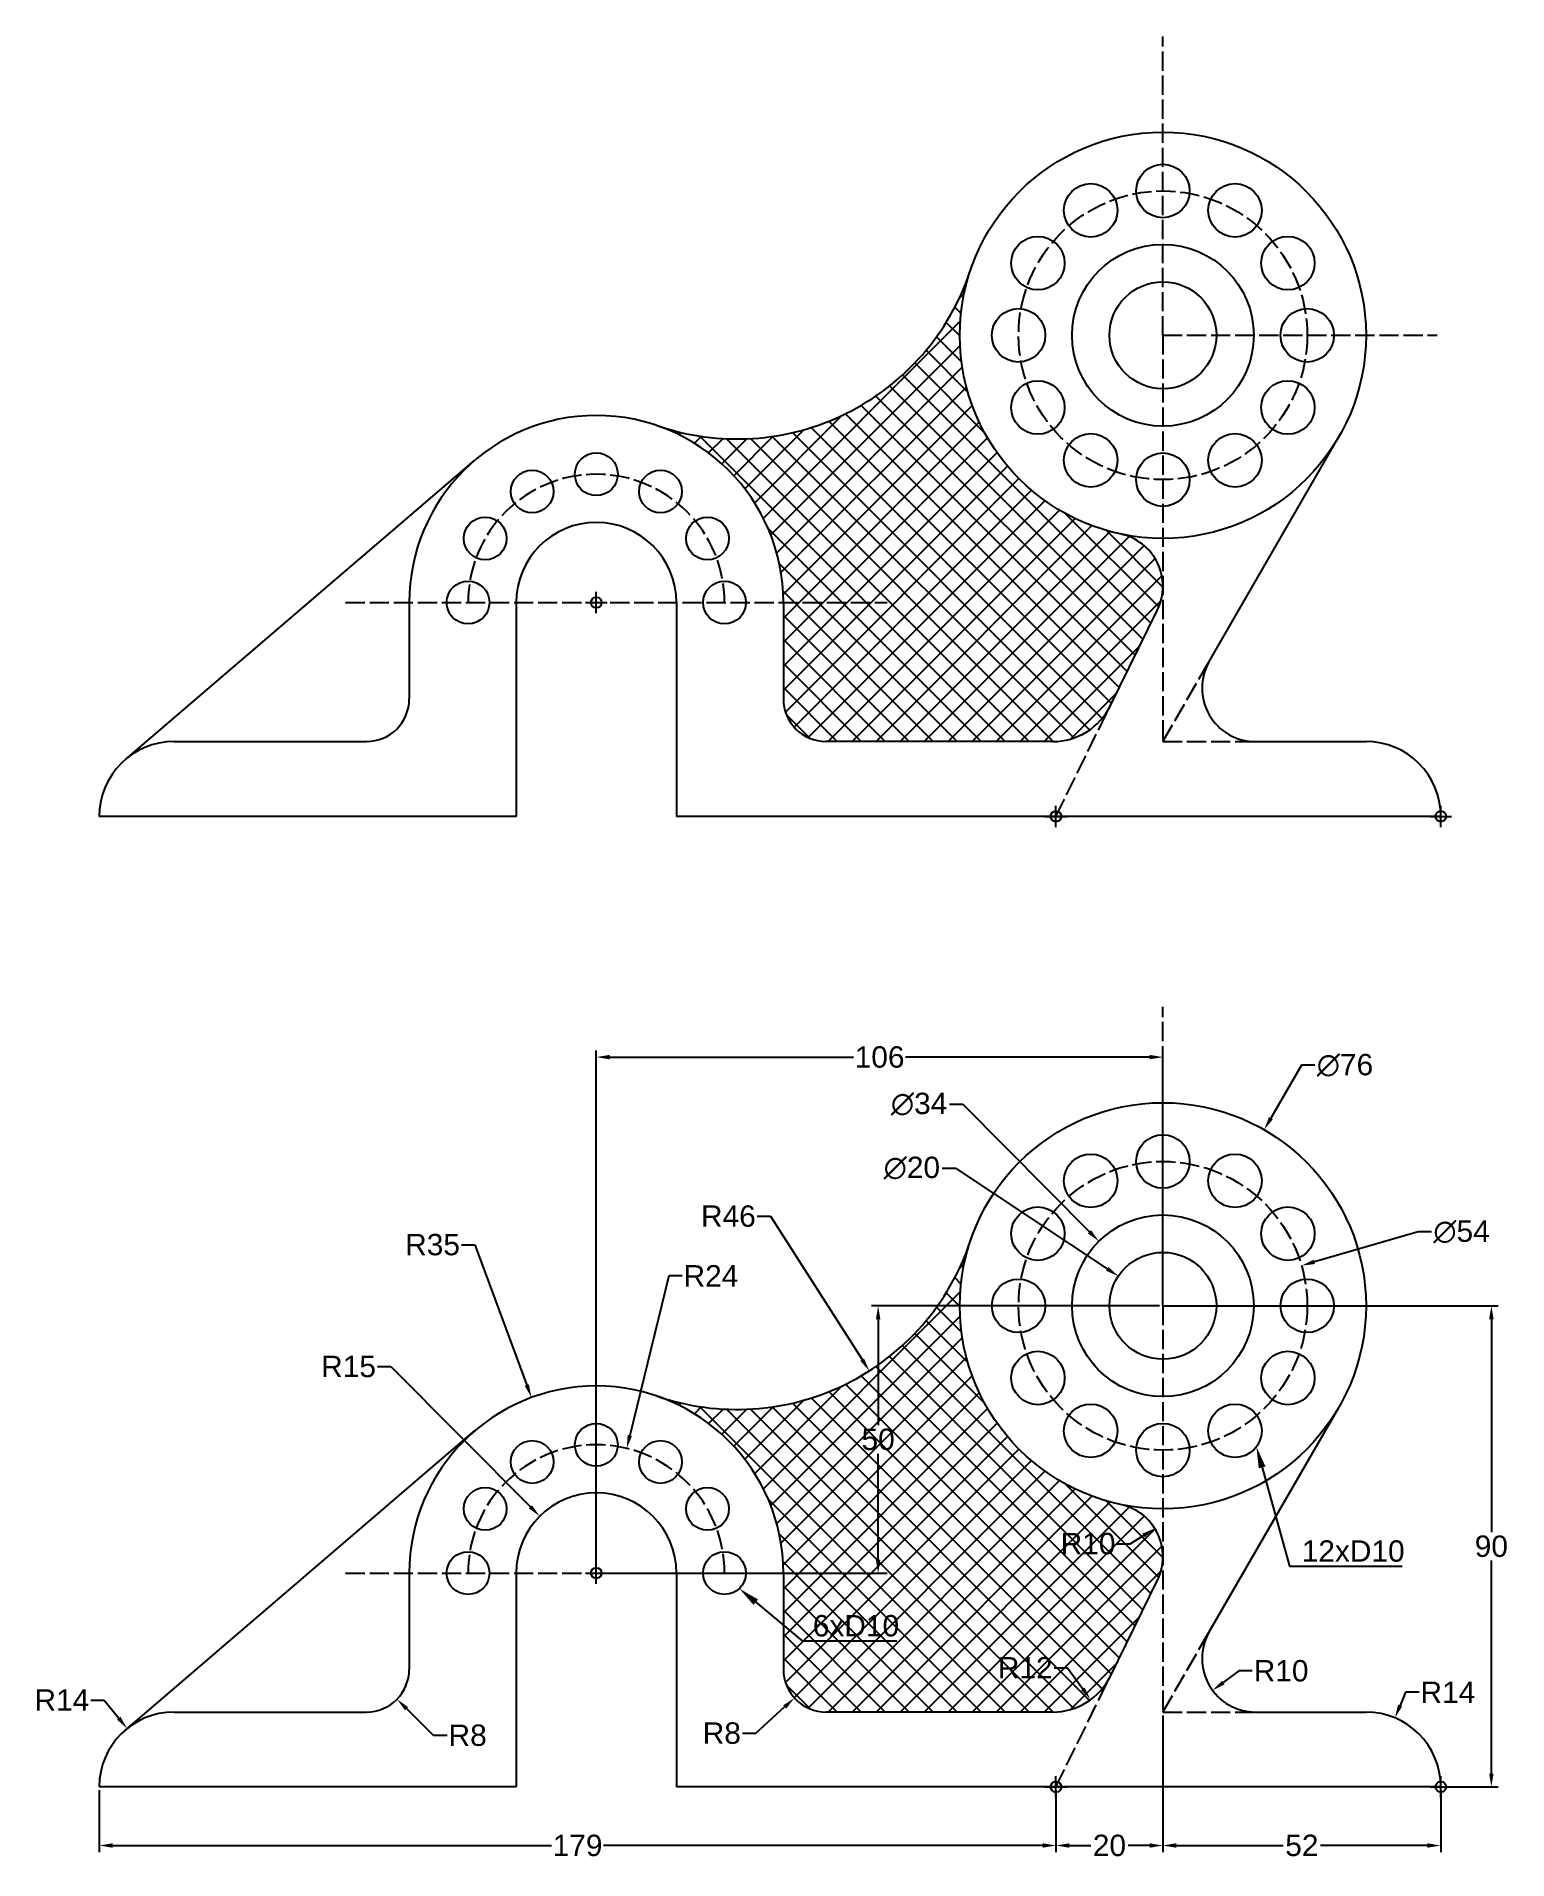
# Model space of a CAD drawing. Header units: millimetres. Extents: x 3005 to 3281, y 1810 to 2151.
import ezdxf
from ezdxf import colors
from ezdxf.entities.mleader import LeaderData, LeaderLine
from ezdxf.math import Vec2, Vec3

# ---------------------------------------------------------------- set-up
doc = ezdxf.new("R2010")
doc.units = ezdxf.units.MM
doc.header["$LTSCALE"] = 0.3
doc.header["$PDMODE"] = 34
doc.header["$PDSIZE"] = 2
doc.linetypes.add('ACAD_ISO02W100', pattern=[15, 12, -3])
doc.layers.add('dim', color=3, linetype='Continuous')
doc.styles.get("Standard").update_dxf_attribs({"font": 'arial.ttf'})
doc.dimstyles.new('ISO-25', dxfattribs={"dimtxt": 4, "dimasz": 2.5, "dimexe": 1.25, "dimexo": 0.625, "dimtad": 0, "dimtih": 1, "dimtoh": 1, "dimtxsty": 'Standard', "dimcen": 0, "dimadec": 0, "dimazin": 0, "dimtfac": 1, "dimtofl": 0, "dimtmove": 0, "dimatfit": 3, "dimfxl": 1, "dimarcsym": 0})

# ---------------------------------------------------------------- blocks, each defined once
blk = doc.blocks.new('*U2')
blk.add_circle((0, 0), 5)
blk = doc.blocks.new('*U3')
at = {"color": 0, "linetype": 'ByBlock', "lineweight": -2, "transparency": 16777216}
blk.add_blockref('*U2', (3216.09, 1940.84), dxfattribs=at)
for p, rotation in [((3202.59, 1937.23), 29.99999999999999), ((3229.59, 1937.23), 329.9999999999999), ((3192.71, 1927.34), 59.99999999999999), ((3239.48, 1927.34), 299.9999999999999), ((3189.09, 1913.84), 90), ((3243.09, 1913.84), 269.9999999999999), ((3192.71, 1900.34), 120), ((3239.48, 1900.34), 240), ((3202.59, 1890.46), 150), ((3229.59, 1890.46), 209.9999999999999), ((3216.09, 1886.84), 180)]:
    blk.add_blockref('*U2', p, dxfattribs=dict(at, rotation=rotation))
blk = doc.blocks.new('*U6')
blk.add_circle((0, 0), 5)
blk = doc.blocks.new('*U8')
at = {"color": 0, "linetype": 'ByBlock', "lineweight": -2, "transparency": 16777216}
blk.add_blockref('*U6', (3216.09, 1940.84), dxfattribs=at)
for p, rotation in [((3202.59, 1937.23), 29.99999999999999), ((3229.59, 1937.23), 329.9999999999999), ((3192.71, 1927.34), 59.99999999999999), ((3239.48, 1927.34), 299.9999999999999), ((3189.09, 1913.84), 90), ((3243.09, 1913.84), 269.9999999999999), ((3192.71, 1900.34), 120), ((3239.48, 1900.34), 240), ((3202.59, 1890.46), 150), ((3229.59, 1890.46), 209.9999999999999), ((3216.09, 1886.84), 180)]:
    blk.add_blockref('*U6', p, dxfattribs=dict(at, rotation=rotation))
blk = doc.blocks.new('*D9')
at = {"layer": 'Defpoints', "color": 0, "transparency": 16777216}
for p in [(3216.09, 1960.37), (3216.09, 1913.84), (3110.09, 1863.84)]:
    blk.add_point(p, dxfattribs=at)
at = {"layer": 'dim', "color": 0, "lineweight": -2, "transparency": 16777216}
for p, q in [((3110.09, 1864.47), (3110.09, 1961.62)), ((3216.09, 1914.47), (3216.09, 1961.62)), ((3112.59, 1960.37), (3158.24, 1960.37)), ((3213.59, 1960.37), (3167.95, 1960.37))]:
    blk.add_line(p, q, dxfattribs=at)
at = {"layer": 'dim', "color": 0, "transparency": 16777216}
for points in [[(3112.59, 1960.79), (3112.59, 1959.95), (3110.09, 1960.37)], [(3213.59, 1960.79), (3213.59, 1959.95), (3216.09, 1960.37)]]:
    blk.add_solid(points, dxfattribs=at)
at = {"layer": 'dim', "color": 0, "transparency": 16777216, "insert": (3163.09, 1960.37), "char_height": 4, "attachment_point": 5}
blk.add_mtext('106', dxfattribs=at)
blk = doc.blocks.new('*D10')
at = {"layer": 'Defpoints', "color": 0, "transparency": 16777216}
for p in [(3162.82, 1913.84), (3216.09, 1913.84), (3110.09, 1863.84)]:
    blk.add_point(p, dxfattribs=at)
at = {"layer": 'dim', "color": 0, "lineweight": -2, "transparency": 16777216}
for p, q in [((3215.47, 1913.84), (3161.57, 1913.84)), ((3162.82, 1911.34), (3162.82, 1891.51)), ((3162.82, 1866.34), (3162.82, 1886.18)), ((3110.72, 1863.84), (3164.07, 1863.84))]:
    blk.add_line(p, q, dxfattribs=at)
at = {"layer": 'dim', "color": 0, "transparency": 16777216}
for points in [[(3162.4, 1911.34), (3163.24, 1911.34), (3162.82, 1913.84)], [(3162.4, 1866.34), (3163.24, 1866.34), (3162.82, 1863.84)]]:
    blk.add_solid(points, dxfattribs=at)
at = {"layer": 'dim', "color": 0, "transparency": 16777216, "insert": (3162.82, 1888.84), "char_height": 4, "attachment_point": 5}
blk.add_mtext('50', dxfattribs=at)
blk = doc.blocks.new('*D11')
at = {"layer": 'Defpoints', "color": 0, "transparency": 16777216}
for p in [(3216.09, 1913.84), (3268.09, 1823.84), (3277.54, 1823.84)]:
    blk.add_point(p, dxfattribs=at)
at = {"layer": 'dim', "color": 0, "lineweight": -2, "transparency": 16777216}
for p, q in [((3216.72, 1913.84), (3278.79, 1913.84)), ((3277.54, 1911.34), (3277.54, 1871.51)), ((3277.54, 1826.34), (3277.54, 1866.18)), ((3268.72, 1823.84), (3278.79, 1823.84))]:
    blk.add_line(p, q, dxfattribs=at)
at = {"layer": 'dim', "color": 0, "transparency": 16777216}
for points in [[(3277.13, 1911.34), (3277.96, 1911.34), (3277.54, 1913.84)], [(3277.13, 1826.34), (3277.96, 1826.34), (3277.54, 1823.84)]]:
    blk.add_solid(points, dxfattribs=at)
at = {"layer": 'dim', "color": 0, "transparency": 16777216, "insert": (3277.54, 1868.84), "char_height": 4, "attachment_point": 5}
blk.add_mtext('90', dxfattribs=at)
blk = doc.blocks.new('*D12')
at = {"layer": 'Defpoints', "color": 0, "transparency": 16777216}
for p in [(3216.09, 1837.84), (3268.09, 1823.84), (3216.09, 1812.87)]:
    blk.add_point(p, dxfattribs=at)
at = {"layer": 'dim', "color": 0, "lineweight": -2, "transparency": 16777216}
for p, q in [((3216.09, 1837.22), (3216.09, 1811.62)), ((3268.09, 1823.22), (3268.09, 1811.62)), ((3218.59, 1812.87), (3238.62, 1812.87)), ((3265.59, 1812.87), (3245.56, 1812.87))]:
    blk.add_line(p, q, dxfattribs=at)
at = {"layer": 'dim', "color": 0, "transparency": 16777216}
for points in [[(3218.59, 1813.29), (3218.59, 1812.46), (3216.09, 1812.87)], [(3265.59, 1813.29), (3265.59, 1812.46), (3268.09, 1812.87)]]:
    blk.add_solid(points, dxfattribs=at)
at = {"layer": 'dim', "color": 0, "transparency": 16777216, "insert": (3242.09, 1812.87), "char_height": 4, "attachment_point": 5}
blk.add_mtext('52', dxfattribs=at)
blk = doc.blocks.new('*D13')
at = {"layer": 'Defpoints', "color": 0, "transparency": 16777216}
for p in [(3216.09, 1837.84), (3196.09, 1823.84), (3196.09, 1812.87)]:
    blk.add_point(p, dxfattribs=at)
at = {"layer": 'dim', "color": 0, "lineweight": -2, "transparency": 16777216}
for p, q in [((3216.09, 1837.22), (3216.09, 1811.62)), ((3196.09, 1823.22), (3196.09, 1811.62)), ((3198.59, 1812.87), (3202.58, 1812.87)), ((3213.59, 1812.87), (3209.61, 1812.87))]:
    blk.add_line(p, q, dxfattribs=at)
at = {"layer": 'dim', "color": 0, "transparency": 16777216}
for points in [[(3198.59, 1813.29), (3198.59, 1812.46), (3196.09, 1812.87)], [(3213.59, 1813.29), (3213.59, 1812.46), (3216.09, 1812.87)]]:
    blk.add_solid(points, dxfattribs=at)
at = {"layer": 'dim', "color": 0, "transparency": 16777216, "insert": (3206.09, 1812.87), "char_height": 4, "attachment_point": 5}
blk.add_mtext('20', dxfattribs=at)
blk = doc.blocks.new('*D14')
at = {"layer": 'Defpoints', "color": 0, "transparency": 16777216}
for p in [(3017.09, 1823.84), (3196.09, 1823.84), (3017.09, 1812.87)]:
    blk.add_point(p, dxfattribs=at)
at = {"layer": 'dim', "color": 0, "lineweight": -2, "transparency": 16777216}
for p, q in [((3017.09, 1823.22), (3017.09, 1811.62)), ((3196.09, 1823.22), (3196.09, 1811.62)), ((3019.59, 1812.87), (3101.73, 1812.87)), ((3193.59, 1812.87), (3111.45, 1812.87))]:
    blk.add_line(p, q, dxfattribs=at)
at = {"layer": 'dim', "color": 0, "transparency": 16777216}
for points in [[(3019.59, 1813.29), (3019.59, 1812.46), (3017.09, 1812.87)], [(3193.59, 1813.29), (3193.59, 1812.46), (3196.09, 1812.87)]]:
    blk.add_solid(points, dxfattribs=at)
at = {"layer": 'dim', "color": 0, "transparency": 16777216, "insert": (3106.59, 1812.87), "char_height": 4, "attachment_point": 5}
blk.add_mtext('179', dxfattribs=at)
blk = doc.blocks.new('*D15')
at = {"layer": 'Defpoints', "color": 0, "transparency": 16777216}
for p in [(3097.96, 1896.67), (3110.09, 1863.84)]:
    blk.add_point(p, dxfattribs=at)
at = {"layer": 'dim', "color": 0, "lineweight": -2, "transparency": 16777216}
for p, q in [((3084.88, 1925.27), (3087.38, 1925.27)), ((3087.38, 1925.27), (3097.09, 1899.02))]:
    blk.add_line(p, q, dxfattribs=at)
at = {"layer": 'dim', "color": 0, "transparency": 16777216}
blk.add_solid([(3097.48, 1899.16), (3096.7, 1898.87), (3097.96, 1896.67)], dxfattribs=at)
at = {"layer": 'dim', "color": 0, "transparency": 16777216, "insert": (3079.46, 1925.27), "char_height": 4, "attachment_point": 5}
blk.add_mtext('R35', dxfattribs=at)
blk = doc.blocks.new('*D16')
at = {"layer": 'Defpoints', "color": 0, "transparency": 16777216}
for p in [(3099.51, 1874.48), (3110.09, 1863.84)]:
    blk.add_point(p, dxfattribs=at)
at = {"layer": 'dim', "color": 0, "lineweight": -2, "transparency": 16777216}
for p, q in [((3069.16, 1902.47), (3071.66, 1902.47)), ((3071.66, 1902.47), (3097.75, 1876.25))]:
    blk.add_line(p, q, dxfattribs=at)
at = {"layer": 'dim', "color": 0, "transparency": 16777216}
blk.add_solid([(3098.04, 1876.54), (3097.45, 1875.96), (3099.51, 1874.48)], dxfattribs=at)
at = {"layer": 'dim', "color": 0, "transparency": 16777216, "insert": (3063.74, 1902.47), "char_height": 4, "attachment_point": 5}
blk.add_mtext('R15', dxfattribs=at)
blk = doc.blocks.new('*D17')
at = {"layer": 'Defpoints', "color": 0, "transparency": 16777216}
for p in [(3115.78, 1887.16), (3110.09, 1863.84)]:
    blk.add_point(p, dxfattribs=at)
at = {"layer": 'dim', "color": 0, "lineweight": -2, "transparency": 16777216}
for p, q in [((3123.65, 1919.45), (3116.37, 1889.59)), ((3126.15, 1919.45), (3123.65, 1919.45))]:
    blk.add_line(p, q, dxfattribs=at)
at = {"layer": 'dim', "color": 0, "transparency": 16777216}
blk.add_solid([(3115.96, 1889.69), (3116.77, 1889.49), (3115.78, 1887.16)], dxfattribs=at)
at = {"layer": 'dim', "color": 0, "transparency": 16777216, "insert": (3131.54, 1919.45), "char_height": 4, "attachment_point": 5}
blk.add_mtext('R24', dxfattribs=at)
blk = doc.blocks.new('*D18')
at = {"layer": 'Defpoints', "color": 0, "transparency": 16777216}
for p in [(3067.09, 1845.84), (3072.8, 1840.24)]:
    blk.add_point(p, dxfattribs=at)
at = {"layer": 'dim', "color": 0, "lineweight": -2, "transparency": 16777216}
for p, q in [((3079.66, 1833.48), (3074.58, 1838.48)), ((3082.16, 1833.48), (3079.66, 1833.48))]:
    blk.add_line(p, q, dxfattribs=at)
at = {"layer": 'dim', "color": 0, "transparency": 16777216}
blk.add_solid([(3074.87, 1838.78), (3074.29, 1838.19), (3072.8, 1840.24)], dxfattribs=at)
at = {"layer": 'dim', "color": 0, "transparency": 16777216, "insert": (3086.02, 1833.48), "char_height": 4, "attachment_point": 5}
blk.add_mtext('R8', dxfattribs=at)
blk = doc.blocks.new('*D19')
at = {"layer": 'Defpoints', "color": 0, "transparency": 16777216}
for p in [(3153.09, 1845.84), (3147.17, 1840.47)]:
    blk.add_point(p, dxfattribs=at)
at = {"layer": 'dim', "color": 0, "lineweight": -2, "transparency": 16777216}
for p, q in [((3139.92, 1833.88), (3145.32, 1838.79)), ((3137.42, 1833.88), (3139.92, 1833.88))]:
    blk.add_line(p, q, dxfattribs=at)
at = {"layer": 'dim', "color": 0, "transparency": 16777216}
blk.add_solid([(3145.04, 1839.09), (3145.6, 1838.48), (3147.17, 1840.47)], dxfattribs=at)
at = {"layer": 'dim', "color": 0, "transparency": 16777216, "insert": (3133.57, 1833.88), "char_height": 4, "attachment_point": 5}
blk.add_mtext('R8', dxfattribs=at)
blk = doc.blocks.new('*D20')
at = {"layer": 'Defpoints', "color": 0, "transparency": 16777216}
for p in [(3195.49, 1849.84), (3202.59, 1840.17)]:
    blk.add_point(p, dxfattribs=at)
at = {"layer": 'dim', "color": 0, "lineweight": -2, "transparency": 16777216}
for p, q in [((3195.72, 1846.12), (3198.22, 1846.12)), ((3198.22, 1846.12), (3201.11, 1842.19))]:
    blk.add_line(p, q, dxfattribs=at)
at = {"layer": 'dim', "color": 0, "transparency": 16777216}
blk.add_solid([(3201.45, 1842.43), (3200.78, 1841.94), (3202.59, 1840.17)], dxfattribs=at)
at = {"layer": 'dim', "color": 0, "transparency": 16777216, "insert": (3190.34, 1846.12), "char_height": 4, "attachment_point": 5}
blk.add_mtext('R12', dxfattribs=at)
blk = doc.blocks.new('*D21')
at = {"layer": 'Defpoints', "color": 0, "transparency": 16777216}
for p in [(3214.58, 1872.19), (3206.09, 1866.9)]:
    blk.add_point(p, dxfattribs=at)
at = {"layer": 'dim', "color": 0, "lineweight": -2, "transparency": 16777216}
for p, q in [((3207.48, 1869.33), (3209.98, 1869.33)), ((3209.98, 1869.33), (3212.46, 1870.87))]:
    blk.add_line(p, q, dxfattribs=at)
at = {"layer": 'dim', "color": 0, "transparency": 16777216}
blk.add_solid([(3212.24, 1871.22), (3212.68, 1870.52), (3214.58, 1872.19)], dxfattribs=at)
at = {"layer": 'dim', "color": 0, "transparency": 16777216, "insert": (3202.09, 1869.33), "char_height": 4, "attachment_point": 5}
blk.add_mtext('R10', dxfattribs=at)
blk = doc.blocks.new('*D22')
at = {"layer": 'Defpoints', "color": 0, "transparency": 16777216}
for p in [(3233.41, 1847.84), (3225.39, 1841.88)]:
    blk.add_point(p, dxfattribs=at)
at = {"layer": 'dim', "color": 0, "lineweight": -2, "transparency": 16777216}
for p, q in [((3230.32, 1845.54), (3227.39, 1843.37)), ((3232.82, 1845.54), (3230.32, 1845.54))]:
    blk.add_line(p, q, dxfattribs=at)
at = {"layer": 'dim', "color": 0, "transparency": 16777216}
blk.add_solid([(3227.15, 1843.71), (3227.64, 1843.04), (3225.39, 1841.88)], dxfattribs=at)
at = {"layer": 'dim', "color": 0, "transparency": 16777216, "insert": (3238.21, 1845.54), "char_height": 4, "attachment_point": 5}
blk.add_mtext('R10', dxfattribs=at)
blk = doc.blocks.new('*D23')
at = {"layer": 'Defpoints', "color": 0, "transparency": 16777216}
for p in [(3259.51, 1836.76), (3254.09, 1823.84)]:
    blk.add_point(p, dxfattribs=at)
at = {"layer": 'dim', "color": 0, "lineweight": -2, "transparency": 16777216}
for p, q in [((3261.51, 1841.54), (3260.47, 1839.06)), ((3264.01, 1841.54), (3261.51, 1841.54))]:
    blk.add_line(p, q, dxfattribs=at)
at = {"layer": 'dim', "color": 0, "transparency": 16777216}
blk.add_solid([(3260.09, 1839.22), (3260.86, 1838.9), (3259.51, 1836.76)], dxfattribs=at)
at = {"layer": 'dim', "color": 0, "transparency": 16777216, "insert": (3269.41, 1841.54), "char_height": 4, "attachment_point": 5}
blk.add_mtext('R14', dxfattribs=at)
blk = doc.blocks.new('*D24')
at = {"layer": 'Defpoints', "color": 0, "transparency": 16777216}
for p in [(3022.31, 1834.75), (3031.09, 1823.84)]:
    blk.add_point(p, dxfattribs=at)
at = {"layer": 'dim', "color": 0, "lineweight": -2, "transparency": 16777216}
for p, q in [((3015.51, 1840.09), (3018.01, 1840.09)), ((3018.01, 1840.09), (3020.74, 1836.7))]:
    blk.add_line(p, q, dxfattribs=at)
at = {"layer": 'dim', "color": 0, "transparency": 16777216}
blk.add_solid([(3021.07, 1836.96), (3020.42, 1836.43), (3022.31, 1834.75)], dxfattribs=at)
at = {"layer": 'dim', "color": 0, "transparency": 16777216, "insert": (3010.11, 1840.09), "char_height": 4, "attachment_point": 5}
blk.add_mtext('R14', dxfattribs=at)
blk = doc.blocks.new('*D25')
at = {"layer": 'Defpoints', "color": 0, "transparency": 16777216}
for p in [(3136.42, 1940.45), (3161.17, 1901.67)]:
    blk.add_point(p, dxfattribs=at)
at = {"layer": 'dim', "color": 0, "lineweight": -2, "transparency": 16777216}
for p, q in [((3140.21, 1930.6), (3142.71, 1930.6)), ((3142.71, 1930.6), (3159.82, 1903.78))]:
    blk.add_line(p, q, dxfattribs=at)
at = {"layer": 'dim', "color": 0, "transparency": 16777216}
blk.add_solid([(3160.17, 1904), (3159.47, 1903.56), (3161.17, 1901.67)], dxfattribs=at)
at = {"layer": 'dim', "color": 0, "transparency": 16777216, "insert": (3134.8, 1930.6), "char_height": 4, "attachment_point": 5}
blk.add_mtext('R46', dxfattribs=at)
blk = doc.blocks.new('*D26')
at = {"layer": 'Defpoints', "color": 0, "transparency": 16777216}
for p in [(3207.76, 1919.38), (3224.43, 1908.31)]:
    blk.add_point(p, dxfattribs=at)
at = {"layer": 'dim', "color": 0, "lineweight": -2, "transparency": 16777216}
for p, q in [((3174.79, 1939.61), (3177.29, 1939.61)), ((3177.29, 1939.61), (3205.68, 1920.76))]:
    blk.add_line(p, q, dxfattribs=at)
at = {"layer": 'dim', "color": 0, "transparency": 16777216}
blk.add_solid([(3205.91, 1921.11), (3205.45, 1920.41), (3207.76, 1919.38)], dxfattribs=at)
at = {"layer": 'dim', "color": 0, "transparency": 16777216, "insert": (3169.13, 1939.61), "char_height": 4, "attachment_point": 5}
blk.add_mtext('∅20', dxfattribs=at)
blk = doc.blocks.new('*D27')
at = {"layer": 'Defpoints', "color": 0, "transparency": 16777216}
for p in [(3204.12, 1925.91), (3228.07, 1901.78)]:
    blk.add_point(p, dxfattribs=at)
at = {"layer": 'dim', "color": 0, "lineweight": -2, "transparency": 16777216}
for p, q in [((3176.15, 1951.57), (3178.65, 1951.57)), ((3178.65, 1951.57), (3202.36, 1927.69))]:
    blk.add_line(p, q, dxfattribs=at)
at = {"layer": 'dim', "color": 0, "transparency": 16777216}
blk.add_solid([(3202.65, 1927.98), (3202.06, 1927.39), (3204.12, 1925.91)], dxfattribs=at)
at = {"layer": 'dim', "color": 0, "transparency": 16777216, "insert": (3170.49, 1951.57), "char_height": 4, "attachment_point": 5}
blk.add_mtext('∅34', dxfattribs=at)
blk = doc.blocks.new('*D28')
at = {"layer": 'Defpoints', "color": 0, "transparency": 16777216}
for p in [(3235.05, 1946.78), (3197.14, 1880.91)]:
    blk.add_point(p, dxfattribs=at)
at = {"layer": 'dim', "color": 0, "lineweight": -2, "transparency": 16777216}
for p, q in [((3242, 1958.84), (3236.3, 1948.94)), ((3244.5, 1958.84), (3242, 1958.84))]:
    blk.add_line(p, q, dxfattribs=at)
at = {"layer": 'dim', "color": 0, "transparency": 16777216}
blk.add_solid([(3235.94, 1949.15), (3236.66, 1948.74), (3235.05, 1946.78)], dxfattribs=at)
at = {"layer": 'dim', "color": 0, "transparency": 16777216, "insert": (3250.16, 1958.84), "char_height": 4, "attachment_point": 5}
blk.add_mtext('∅76', dxfattribs=at)
blk = doc.blocks.new('*D29')
at = {"layer": 'Defpoints', "color": 0, "transparency": 16777216}
for p in [(3242.03, 1921.36), (3190.16, 1906.33)]:
    blk.add_point(p, dxfattribs=at)
at = {"layer": 'dim', "color": 0, "lineweight": -2, "transparency": 16777216}
for p, q in [((3263.82, 1927.68), (3244.43, 1922.06)), ((3266.32, 1927.68), (3263.82, 1927.68))]:
    blk.add_line(p, q, dxfattribs=at)
at = {"layer": 'dim', "color": 0, "transparency": 16777216}
blk.add_solid([(3244.31, 1922.46), (3244.54, 1921.66), (3242.03, 1921.36)], dxfattribs=at)
at = {"layer": 'dim', "color": 0, "transparency": 16777216, "insert": (3271.97, 1927.68), "char_height": 4, "attachment_point": 5}
blk.add_mtext('∅54', dxfattribs=at)

msp = doc.modelspace()

# ---------------------------------------------------------------- hatches: boundary and pattern name
h = msp.add_hatch()
h.set_pattern_fill('ANSI37', color=6)
h.set_pattern_definition([(45, (0, 181.5656), (-2.245064, 2.245064), []), (135, (0, 181.5656), (-2.245064, -2.245064), [])])
h.paths.add_polyline_path([(3208.177, 2058.244, -0.3539973), (3178.094, 2095.41, -0.0807381), (3180.05, 2107.445, -0.4167772), (3121.468, 2078.511, -0.3202718), (3145.094, 2045.41), (3145.094, 2027.41, 0.4142136), (3153.094, 2019.41), (3195.492, 2019.41, 0.2860253), (3206.263, 2026.121), (3215.07, 2044.056, 0.4884232)])
h = msp.add_hatch()
h.set_pattern_fill('ANSI37', color=6)
h.paths.add_polyline_path([(3208.177, 1876.679, -0.3539973), (3178.094, 1913.845, -0.0807381), (3180.05, 1925.88, -0.4167772), (3121.468, 1896.945, -0.3202718), (3145.094, 1863.845), (3145.094, 1845.845, 0.4142136), (3153.094, 1837.845), (3195.492, 1837.845, 0.2860253), (3206.263, 1844.556), (3215.07, 1862.491, 0.4884232)])

# ---------------------------------------------------------------- linework, layer by layer
at = {"linetype": 'ACAD_ISO02W100'}
for p, q in [((3216.094, 2095.41), (3216.094, 2151.319)), ((3216.094, 2095.41), (3267.422, 2095.41)), ((3216.094, 2095.41), (3216.094, 2019.41)), ((3063.195, 2045.41), (3164.485, 2045.41)), ((3216.094, 2019.41), (3224.754, 2034.41)), ((3196.094, 2005.41), (3206.263, 2026.121)), ((3216.094, 2019.41), (3233.414, 2019.41)), ((3216.094, 1913.845), (3216.094, 1969.753)), ((3216.094, 1913.845), (3267.422, 1913.845)), ((3216.094, 1913.845), (3216.094, 1837.845)), ((3063.195, 1863.845), (3164.485, 1863.845)), ((3216.094, 1837.845), (3224.754, 1852.845)), ((3196.094, 1823.845), (3206.263, 1844.556)), ((3216.094, 1837.845), (3233.414, 1837.845))]:
    msp.add_line(p, q, dxfattribs=at)
for p, q in [((3224.754, 2034.41), (3249.003, 2076.41)), ((3021.988, 2016.045), (3087.329, 2071.996)), ((3075.094, 2045.41), (3075.094, 2027.41)), ((3095.094, 2045.41), (3095.094, 2005.41)), ((3125.094, 2045.41), (3125.094, 2005.41)), ((3145.094, 2045.41), (3145.094, 2027.41)), ((3206.263, 2026.121), (3215.07, 2044.056)), ((3031.094, 2019.41), (3067.094, 2019.41)), ((3195.492, 2019.41), (3153.094, 2019.41)), ((3233.414, 2019.41), (3254.094, 2019.41)), ((3095.094, 2005.41), (3017.094, 2005.41)), ((3017.094, 2005.41), (3017.094, 2005.41)), ((3268.094, 2005.41), (3125.094, 2005.41)), ((3268.094, 2005.41), (3268.094, 2005.41)), ((3224.754, 1852.845), (3249.003, 1894.845)), ((3021.988, 1834.479), (3087.329, 1890.43)), ((3075.094, 1863.845), (3075.094, 1845.845)), ((3095.094, 1863.845), (3095.094, 1823.845)), ((3125.094, 1863.845), (3125.094, 1823.845)), ((3145.094, 1863.845), (3145.094, 1845.845)), ((3206.263, 1844.556), (3215.07, 1862.491)), ((3031.094, 1837.845), (3067.094, 1837.845)), ((3195.492, 1837.845), (3153.094, 1837.845)), ((3233.414, 1837.845), (3254.094, 1837.845)), ((3017.094, 1823.845), (3017.094, 1823.845)), ((3095.094, 1823.845), (3017.094, 1823.845)), ((3268.094, 1823.845), (3125.094, 1823.845)), ((3268.094, 1823.845), (3268.094, 1823.845))]:
    msp.add_line(p, q)
for centre, radius in [((3216.094, 2095.41), 38), ((3216.094, 2095.41), 17), ((3216.094, 2095.41), 10), ((3110.094, 2069.41), 4), ((3098.094, 2066.195), 4), ((3122.094, 2066.195), 4), ((3089.309, 2057.41), 4), ((3130.878, 2057.41), 4), ((3086.094, 2045.41), 4), ((3134.094, 2045.41), 4), ((3216.094, 1913.845), 38), ((3216.094, 1913.845), 17), ((3216.094, 1913.845), 10), ((3110.094, 1887.845), 4), ((3098.094, 1884.63), 4), ((3122.094, 1884.63), 4), ((3089.309, 1875.845), 4), ((3130.878, 1875.845), 4), ((3086.094, 1863.845), 4), ((3134.094, 1863.845), 4)]:
    msp.add_circle(centre, radius)
for centre in [(3216.094, 2095.41), (3216.094, 1913.845)]:
    msp.add_circle(centre, 27, dxfattribs=at)
for centre, radius, start, end in [((3136.418, 2122.014), 46, 251.0352, 341.53625), ((3110.094, 2045.41), 35, 0, 180), ((3110.094, 2045.41), 15, 0, 180), ((3206.094, 2048.464), 10, 333.84747, 77.9753), ((3233.414, 2029.41), 10, 150, 270), ((3067.094, 2027.41), 8, 270, 360), ((3153.094, 2027.41), 8, 180, 270), ((3195.492, 2031.41), 12, 270, 333.84747), ((3031.094, 2005.41), 14, 90, 180), ((3254.094, 2005.41), 14, 0, 90), ((3136.418, 1940.448), 46, 251.0352, 341.53625), ((3110.094, 1863.845), 35, 0, 180), ((3110.094, 1863.845), 15, 0, 180), ((3206.094, 1866.898), 10, 333.84747, 77.9753), ((3233.414, 1847.845), 10, 150, 270), ((3067.094, 1845.845), 8, 270, 360), ((3153.094, 1845.845), 8, 180, 270), ((3195.492, 1849.845), 12, 270, 333.84747), ((3031.094, 1823.845), 14, 90, 180), ((3254.094, 1823.845), 14, 0, 90)]:
    msp.add_arc(centre, radius, start, end)
for centre in [(3110.094, 2045.41), (3110.094, 1863.845)]:
    msp.add_arc(centre, 24, 0, 180, dxfattribs=at)
for p in [(3110.094, 2045.41), (3196.094, 2005.41), (3268.094, 2005.41), (3110.094, 1863.845), (3196.094, 1823.845), (3268.094, 1823.845)]:
    msp.add_point(p)

# ---------------------------------------------------------------- block references
for name, p in [('*U8', (0, 181.566)), ('*U3', (0, 0))]:
    msp.add_blockref(name, p)

# ---------------------------------------------------------------- dimensions: what is measured, and where the dimension line sits
at = {"layer": 'dim'}
dim = msp.add_linear_dim(base=(3216.094, 1960.372), p1=(3110.094, 1863.845), p2=(3216.094, 1913.845), dimstyle='ISO-25', dxfattribs=at)
dim.commit()
dim.dimension.update_dxf_attribs({"geometry": '*D9', "text_midpoint": (3163.094, 1960.372), "dimtype": 160})
for p1, p2, picture, middle in [((3197.135, 1880.912), (3235.052, 1946.778), '*D28', (3250.164, 1958.845)), ((3228.069, 1901.779), (3204.118, 1925.911), '*D27', (3170.493, 1951.571)), ((3224.425, 1908.314), (3207.762, 1919.376), '*D26', (3169.128, 1939.606)), ((3190.162, 1906.326), (3242.026, 1921.363), '*D29', (3271.974, 1927.681))]:
    dim = msp.add_diameter_dim_2p(p1=p1, p2=p2, dimstyle='ISO-25', dxfattribs=at)
    dim.commit()
    dim.dimension.update_dxf_attribs({"geometry": picture, "text_midpoint": middle, "dimtype": 163})
for center, mpoint, picture, middle in [((3136.418, 1940.448), (3161.166, 1901.673), '*D25', (3134.804, 1930.595)), ((3110.094, 1863.845), (3097.956, 1896.673), '*D15', (3079.462, 1925.274)), ((3110.094, 1863.845), (3115.778, 1887.162), '*D17', (3131.543, 1919.446)), ((3110.094, 1863.845), (3099.513, 1874.477), '*D16', (3063.739, 1902.469)), ((3206.094, 1866.898), (3214.577, 1872.193), '*D21', (3202.085, 1869.326)), ((3195.492, 1849.845), (3202.591, 1840.17), '*D20', (3190.339, 1846.124)), ((3067.094, 1845.845), (3072.797, 1840.235), '*D18', (3086.016, 1833.484)), ((3153.094, 1845.845), (3147.172, 1840.466), '*D19', (3133.569, 1833.883)), ((3233.414, 1847.845), (3225.388, 1841.88), '*D22', (3238.213, 1845.542)), ((3031.094, 1823.845), (3022.313, 1834.749), '*D24', (3010.113, 1840.094)), ((3254.094, 1823.845), (3259.508, 1836.756), '*D23', (3269.41, 1841.54))]:
    dim = msp.add_radius_dim(center=center, mpoint=mpoint, dimstyle='ISO-25', dxfattribs=at)
    dim.commit()
    dim.dimension.update_dxf_attribs({"geometry": picture, "text_midpoint": middle, "dimtype": 164})
for base, p1, p2, picture, middle in [((3162.82, 1913.845), (3110.094, 1863.845), (3216.094, 1913.845), '*D10', (3162.82, 1888.845)), ((3277.543, 1823.845), (3216.094, 1913.845), (3268.094, 1823.845), '*D11', (3277.543, 1868.845))]:
    dim = msp.add_linear_dim(base=base, p1=p1, p2=p2, angle=90, dimstyle='ISO-25', dxfattribs=at)
    dim.commit()
    dim.dimension.update_dxf_attribs({"geometry": picture, "text_midpoint": middle})
for base, p1, p2, picture, middle in [((3196.094, 1812.873), (3216.094, 1837.845), (3196.094, 1823.845), '*D13', (3206.094, 1812.873)), ((3216.094, 1812.873), (3268.094, 1823.845), (3216.094, 1837.845), '*D12', (3242.094, 1812.873)), ((3017.094, 1812.873), (3196.094, 1823.845), (3017.094, 1823.845), '*D14', (3106.594, 1812.873))]:
    dim = msp.add_linear_dim(base=base, p1=p1, p2=p2, dimstyle='ISO-25', dxfattribs=at)
    dim.commit()
    dim.dimension.update_dxf_attribs({"geometry": picture, "text_midpoint": middle})

# ---------------------------------------------------------------- leaders
ml = msp.add_multileader_mtext('Standard', dxfattribs=at)
ml.set_content('12xD10', color=256)
ml.set_leader_properties()
ml.build(insert=Vec2(0, 0))
ml.multileader.update_dxf_attribs({"text_left_attachment_type": 6})
ctx = ml.context
ctx.base_point, ctx.plane_origin = Vec3(3240.065, 1865.162), Vec3(3233.591, 1887.459)
ctx.left_attachment = 6
notes = []
notes.append((ctx, [(0, (1, 1, 0), (3239.754, 1865.162), (1, 0), 0.312, [(0, [(3233.591, 1887.459)], 0, [])])]))
ctx.mtext.insert, ctx.mtext.flow_direction = Vec3(3242.065, 1869.962), 5
ml = msp.add_multileader_mtext('Standard', dxfattribs=at)
ml.set_content('6xD10', color=256)
ml.set_leader_properties()
ml.build(insert=Vec2(0, 0))
ml.multileader.update_dxf_attribs({"has_dogleg": 0, "text_left_attachment_type": 6})
ctx = ml.context
ctx.base_point, ctx.plane_origin = Vec3(3148.595, 1851.194), Vec3(3136.849, 1860.945)
ctx.left_attachment = 6
notes.append((ctx, [(0, (1, 1, 0), (3140.595, 1851.194), (1, 0), 8, [(0, [(3136.849, 1860.945)], 0, [])])]))
ctx.mtext.insert, ctx.mtext.flow_direction = Vec3(3150.595, 1855.994), 5
for ctx, leaders in notes:
    for number, flags, end, landing, length, lines in leaders:
        leader = LeaderData()
        leader.index, (leader.has_last_leader_line, leader.has_dogleg_vector, leader.attachment_direction) = number, flags
        leader.last_leader_point, leader.dogleg_vector, leader.dogleg_length = Vec3(end), Vec3(landing), length
        for number, points, colour, breaks in lines:
            line = LeaderLine()
            line.index, line.vertices, line.color, line.breaks = number, Vec3.list(points), colors.encode_raw_color(colour), breaks
            leader.lines.append(line)
        ctx.leaders.append(leader)

doc.saveas('drawing.dxf')
